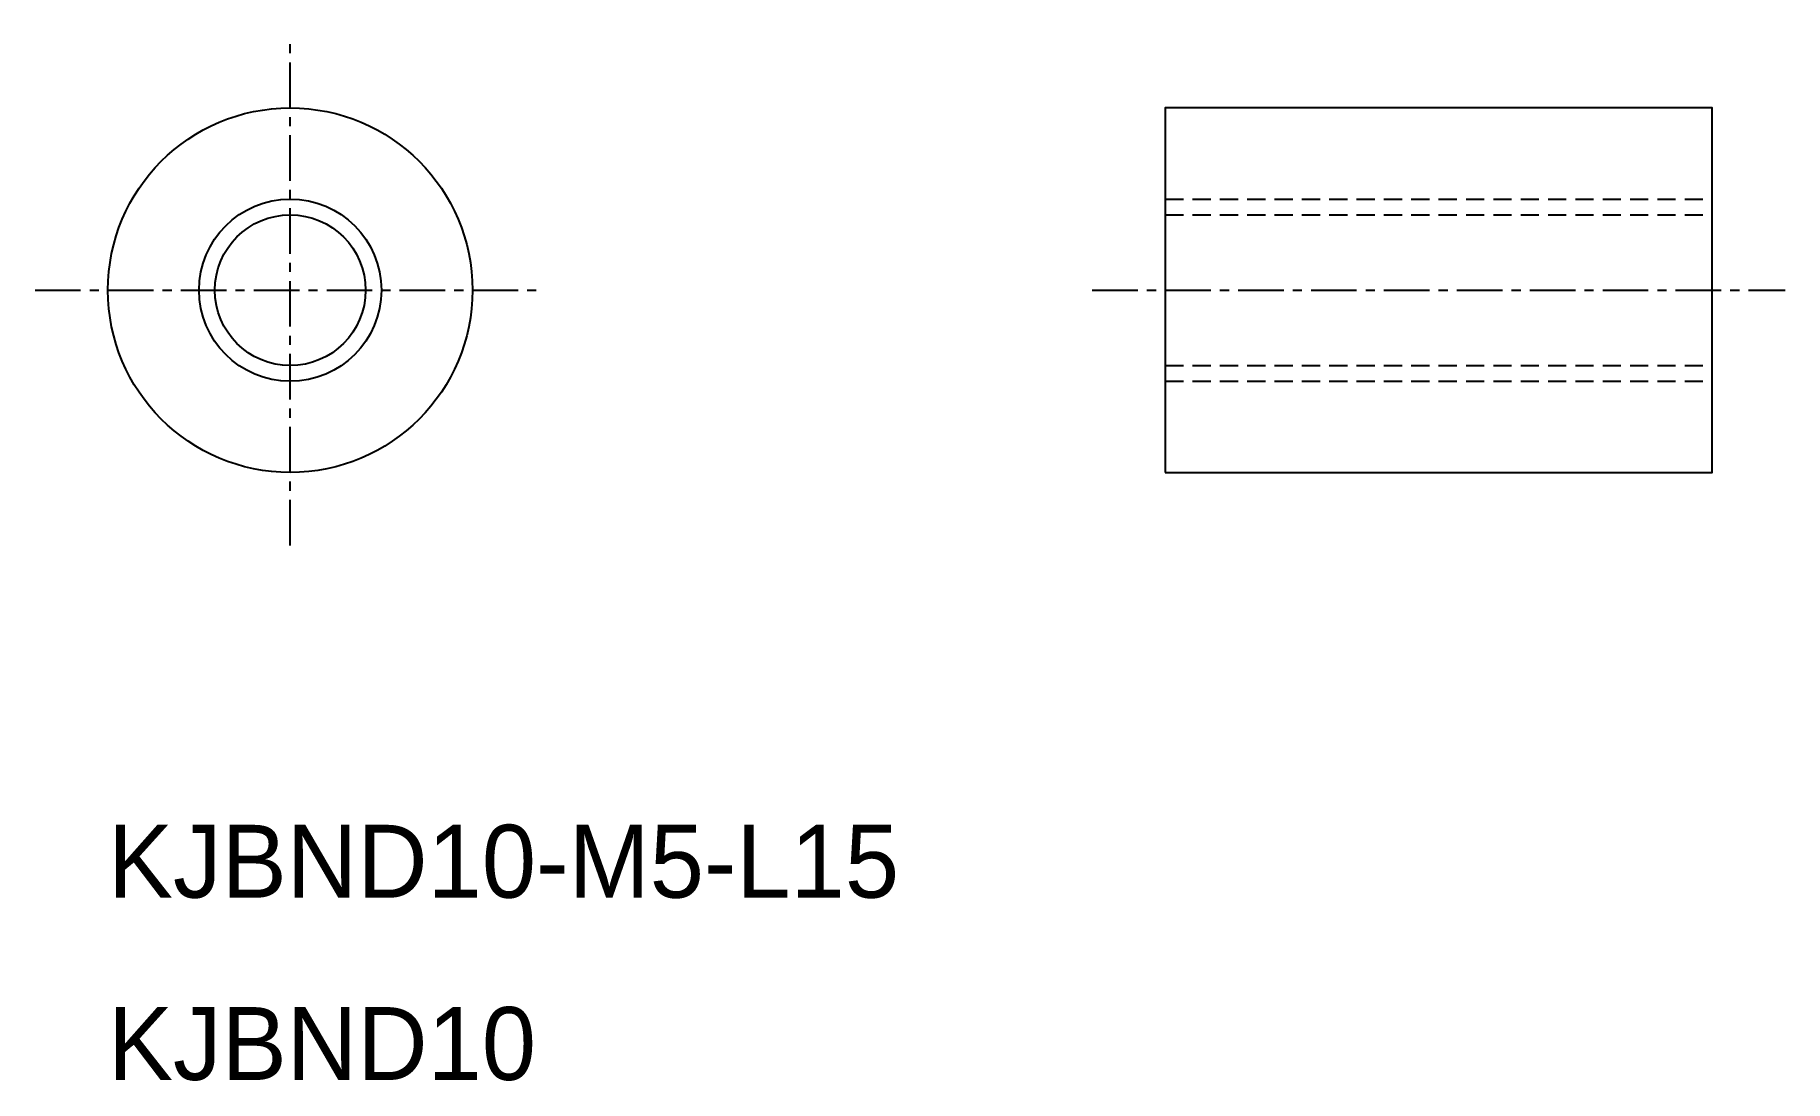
# Model space of a CAD drawing. Extents: x -1220 to -1172, y -856.9 to -828.2.
import ezdxf

# ---------------------------------------------------------------- set-up
doc = ezdxf.new("R2010")
doc.units = 0
doc.linetypes.add('CENTER', pattern=[2, 1.25, -0.25, 0.25, -0.25])
doc.linetypes.add('DASHED', pattern=[0.75, 0.5, -0.25])
doc.layers.get('0').update_dxf_attribs({"linetype": 'CONTINUOUS'})
doc.layers.add('CENTER', color=1, linetype='CENTER')

msp = doc.modelspace()

# ---------------------------------------------------------------- linework, layer by layer
at = {"color": 3, "linetype": 'DASHED'}
for p, q in [((-1188.95, -832.667), (-1173.95, -832.667)), ((-1188.95, -833.1), (-1173.95, -833.1)), ((-1188.95, -837.234), (-1173.95, -837.234)), ((-1188.95, -837.667), (-1173.95, -837.667))]:
    msp.add_line(p, q, dxfattribs=at)
msp.add_lwpolyline([(-1188.95, -840.167), (-1173.95, -840.167), (-1173.95, -830.167), (-1188.95, -830.167)], close=True)
msp.add_circle((-1212.95, -835.167), 5)
at = {"color": 3, "linetype": 'CONTINUOUS'}
msp.add_circle((-1212.95, -835.167), 2.5, dxfattribs=at)
at = {"color": 7, "linetype": 'CONTINUOUS'}
msp.add_circle((-1212.95, -835.167), 2.067, dxfattribs=at)
at = {"layer": 'CENTER', "color": 1, "linetype": 'CENTER'}
for p, q in [((-1212.95, -842.167), (-1212.95, -828.167)), ((-1219.95, -835.167), (-1205.95, -835.167)), ((-1190.95, -835.167), (-1171.95, -835.167))]:
    msp.add_line(p, q, dxfattribs=at)

# ---------------------------------------------------------------- texts
for s, p in [('KJBND10-M5-L15', (-1217.95, -851.832)), ('KJBND10', (-1217.95, -856.832))]:
    msp.add_text(s, height=2).set_placement(p)

doc.saveas('drawing.dxf')
